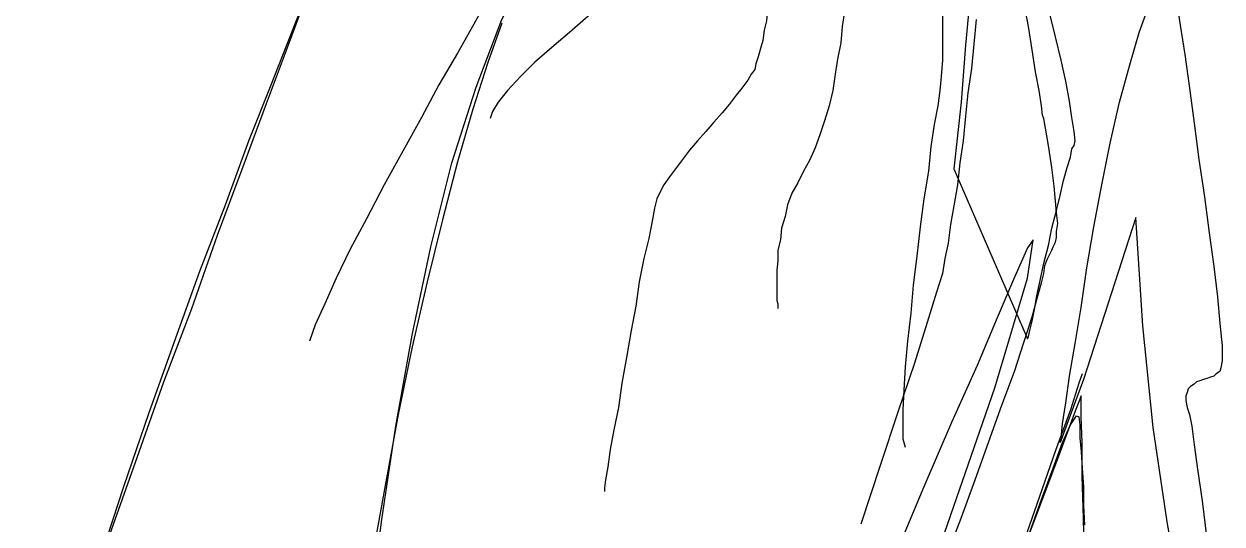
# Model space of a CAD drawing. Extents: x 137.56 to 138.39, y 55.88 to 57.64.
# Drawn here: x 137.7079 to 138.099, y 56.622 to 56.7852 of the extents above; entities that cross this region are included whole.
import ezdxf

# ---------------------------------------------------------------- set-up
doc = ezdxf.new("R2010")
doc.units = 0
doc.layers.get('0').update_dxf_attribs({"linetype": 'CONTINUOUS'})

msp = doc.modelspace()

# ---------------------------------------------------------------- linework, layer by layer
at = {"linetype": 'CONTINUOUS'}
for points in [[(138.00315, 56.83653), (138.00315, 56.83616), (138.00315, 56.83426), (138.00354, 56.83198), (138.00429, 56.82816), (138.00468, 56.82399), (138.00505, 56.81942), (138.00581, 56.81448), (138.00619, 56.80877), (138.00695, 56.80305), (138.00734, 56.79697), (138.00772, 56.79088), (138.00772, 56.7848), (138.00772, 56.7787), (138.00772, 56.77337), (138.00734, 56.76806), (138.00695, 56.76349)], [(137.70788, 56.52987), (137.71092, 56.54205), (137.71588, 56.55765), (137.72158, 56.57629), (137.72882, 56.59723), (137.73642, 56.62005), (137.74479, 56.64365), (137.75354, 56.66836), (137.76267, 56.69233), (137.77104, 56.7163), (137.77942, 56.73875), (137.78702, 56.7593), (137.79388, 56.77757), (137.79959, 56.79278), (137.80415, 56.8042), (137.80682, 56.81181), (137.80796, 56.81409)], [(137.92438, 56.81332), (137.92362, 56.81295), (137.92172, 56.81142), (137.9183, 56.80915), (137.91411, 56.80572), (137.90917, 56.80191), (137.90384, 56.79735), (137.89813, 56.79278), (137.89204, 56.78784), (137.88596, 56.78251), (137.88025, 56.77757), (137.87455, 56.77262), (137.86998, 56.76806), (137.86579, 56.76349), (137.86275, 56.75969), (137.86085, 56.75663), (137.86008, 56.75435)], [(137.97651, 56.81105), (137.97651, 56.80762), (137.97651, 56.80344), (137.97614, 56.79887), (137.97614, 56.79431), (137.97576, 56.78937), (137.975, 56.78441), (137.97461, 56.77909), (137.97347, 56.77376), (137.97271, 56.76881), (137.97196, 56.76349), (137.9708, 56.75853), (137.96929, 56.75359), (137.96776, 56.74902), (137.96624, 56.74485), (137.96434, 56.74065), (137.96243, 56.73722)], [(137.86922, 56.81028), (137.86845, 56.80915), (137.86655, 56.80611), (137.86351, 56.8004), (137.85932, 56.79354), (137.85475, 56.78517), (137.84942, 56.77566), (137.84334, 56.76539), (137.83764, 56.75473), (137.83154, 56.74369), (137.82546, 56.73267), (137.81976, 56.72164), (137.81443, 56.71174), (137.80986, 56.70223), (137.80606, 56.69386), (137.803, 56.687), (137.8011, 56.68168)], [(137.9533, 56.80915), (137.95293, 56.80877), (137.95293, 56.80762), (137.95293, 56.80611), (137.95255, 56.8042), (137.95216, 56.80191), (137.95216, 56.79887), (137.9514, 56.79621), (137.95102, 56.79278), (137.95065, 56.78974), (137.95026, 56.78631), (137.9495, 56.78327), (137.94912, 56.77984), (137.94836, 56.77719), (137.94759, 56.77453), (137.94683, 56.77223), (137.94646, 56.77033)], [(137.80682, 56.43931), (137.80719, 56.44464), (137.80796, 56.45491), (137.80909, 56.47014), (137.81023, 56.48916), (137.81213, 56.51199), (137.81443, 56.5371), (137.81747, 56.56449), (137.82089, 56.5938), (137.8247, 56.62348), (137.82927, 56.65392), (137.8346, 56.68359), (137.84068, 56.7125), (137.84752, 56.73989), (137.85552, 56.76463), (137.86389, 56.7867), (137.8734, 56.80534)], [(137.73299, 56.6113), (137.7406, 56.63451), (137.7486, 56.6581), (137.75697, 56.68129), (137.76534, 56.7045), (137.77371, 56.7262), (137.78132, 56.74712), (137.78855, 56.76539), (137.79502, 56.78174), (137.80035, 56.79544)], [(138.01685, 56.79468), (138.01532, 56.77833), (138.01381, 56.75969), (138.01152, 56.73799), (138.03549, 56.68243)], [(138.04083, 56.75435), (138.04044, 56.75549), (138.04006, 56.75853), (138.0393, 56.76349), (138.03816, 56.76957), (138.03702, 56.7768), (138.03587, 56.78441), (138.03436, 56.79241)], [(138.04614, 56.64859), (138.04653, 56.65012), (138.04691, 56.65467), (138.04806, 56.66153), (138.0492, 56.67026), (138.0511, 56.68092), (138.053, 56.6927), (138.0549, 56.70564), (138.05718, 56.71897), (138.05984, 56.73267), (138.06251, 56.74636), (138.06555, 56.75969), (138.06898, 56.77186), (138.07202, 56.78251), (138.07545, 56.79202)], [(138.08419, 56.79278), (138.08534, 56.7848), (138.08686, 56.77527), (138.08838, 56.76425), (138.08991, 56.75283), (138.09142, 56.74104), (138.09333, 56.72885), (138.09485, 56.71707), (138.09638, 56.70603), (138.09752, 56.69613), (138.09828, 56.68739), (138.09903, 56.68016), (138.09903, 56.67521), (138.09866, 56.67292), (138.09828, 56.67179), (138.09713, 56.67102), (138.09638, 56.67026), (138.09523, 56.66988), (138.09409, 56.66949), (138.09295, 56.66912), (138.09181, 56.66875), (138.09066, 56.66836), (138.08991, 56.66759), (138.08876, 56.66684), (138.08801, 56.66608), (138.08762, 56.66494), (138.08725, 56.66379), (138.08725, 56.66229), (138.08762, 56.66), (138.08838, 56.65772), (138.08915, 56.65392), (138.08991, 56.64783), (138.09105, 56.63983), (138.09256, 56.62956), (138.09409, 56.61701)], [(138.03549, 56.68243), (138.03587, 56.6832), (138.03626, 56.6851), (138.03702, 56.68815), (138.03777, 56.69196), (138.03853, 56.69652), (138.03967, 56.70146), (138.04083, 56.70717), (138.04234, 56.71288), (138.04349, 56.71858), (138.045, 56.7243), (138.04614, 56.72924), (138.04729, 56.73418), (138.04843, 56.73838), (138.04957, 56.74179), (138.04996, 56.74446), (138.05071, 56.74559), (138.0511, 56.74712), (138.05071, 56.75016), (138.04996, 56.75473), (138.0492, 56.76006), (138.04806, 56.76653), (138.04653, 56.77337), (138.04463, 56.78099), (138.04273, 56.78898)], [(137.86389, 56.78556), (137.85932, 56.77262), (137.85438, 56.75739), (137.84942, 56.74028), (137.84448, 56.72125), (137.83954, 56.70109), (137.8346, 56.67978), (137.83003, 56.65772), (137.82584, 56.63451), (137.82166, 56.61168)], [(138.01875, 56.7867), (138.01799, 56.7787), (138.01723, 56.77072), (138.01609, 56.76273), (138.01532, 56.75512), (138.01456, 56.74712), (138.01342, 56.73989), (138.01266, 56.73267), (138.01152, 56.72581), (138.01038, 56.71973), (138.00962, 56.71364), (138.00848, 56.7087), (138.00772, 56.70374), (138.00581, 56.69766), (138.00278, 56.68776), (137.99858, 56.67445), (137.99325, 56.65886), (137.98755, 56.64136), (137.98108, 56.62195)], [(137.94646, 56.77033), (137.94532, 56.76881), (137.94418, 56.7669), (137.94228, 56.76425), (137.94036, 56.76196), (137.93809, 56.75892), (137.93581, 56.75626), (137.93314, 56.75322), (137.93048, 56.75016), (137.92781, 56.74712), (137.92515, 56.74408), (137.92287, 56.74104), (137.92058, 56.73799), (137.91868, 56.73532), (137.91678, 56.73267), (137.91564, 56.73038), (137.9145, 56.7281)], [(138.00695, 56.76349), (138.00619, 56.75853), (138.00505, 56.75245), (138.00391, 56.74522), (138.00315, 56.73722), (138.00162, 56.7281), (138.00048, 56.71897), (137.99935, 56.70946), (137.99821, 56.69994), (137.99744, 56.6908), (137.99631, 56.68168), (137.99554, 56.67331), (137.99517, 56.66569), (137.99478, 56.65924), (137.99478, 56.65353), (137.99478, 56.64973), (137.99554, 56.64706)], [(138.00885, 56.61091), (138.01381, 56.62385), (138.01838, 56.63642), (138.02293, 56.64896), (138.02712, 56.66076), (138.0313, 56.67179), (138.03436, 56.68129), (138.03702, 56.68966), (138.03892, 56.69652), (138.04006, 56.7007), (138.04083, 56.70374), (138.0412, 56.70641), (138.04196, 56.70831), (138.04273, 56.70984), (138.04349, 56.71136), (138.04387, 56.7125), (138.04463, 56.71401), (138.045, 56.71554), (138.045, 56.71744), (138.04539, 56.72011), (138.045, 56.72354), (138.04463, 56.72734), (138.04424, 56.73228), (138.04349, 56.73838), (138.04234, 56.74559), (138.04083, 56.75435)], [(137.96243, 56.73722), (137.96053, 56.73342), (137.95863, 56.73001), (137.95712, 56.7262), (137.95635, 56.72238), (137.9552, 56.71858), (137.95483, 56.71478), (137.95406, 56.71136), (137.95406, 56.70793), (137.95369, 56.70489), (137.95369, 56.70184), (137.95369, 56.69917), (137.95369, 56.6969), (137.95369, 56.695), (137.95406, 56.69386), (137.95406, 56.6927), (137.95406, 56.69233)], [(137.9145, 56.7281), (137.91374, 56.72505), (137.91297, 56.72087), (137.91184, 56.71517), (137.91031, 56.7087), (137.90878, 56.70109), (137.90764, 56.69309), (137.90613, 56.6851), (137.9046, 56.67635), (137.90307, 56.66798), (137.90194, 56.66), (137.90041, 56.65277), (137.89927, 56.6463), (137.89851, 56.64059), (137.89776, 56.63642), (137.89737, 56.63375), (137.89737, 56.63261)], [(138.08611, 56.59417), (138.08115, 56.62271), (138.07658, 56.65353), (138.07317, 56.68663), (138.07088, 56.72201), (138.05376, 56.66912), (138.04614, 56.64859)], [(138.00848, 56.61928), (138.02485, 56.66645), (138.03549, 56.70223), (138.0374, 56.71478), (138.03549, 56.71211)], [(138.03549, 56.71211), (138.03436, 56.70946), (138.03093, 56.70184), (138.0256, 56.68929), (138.01913, 56.67369), (138.01076, 56.65506), (138.00162, 56.63412), (137.99211, 56.6113)], [(138.05337, 56.67102), (138.05224, 56.66798), (138.04957, 56.65924), (138.04463, 56.64592), (138.03853, 56.62842), (138.0313, 56.6075), (138.02332, 56.5839), (138.01456, 56.55879), (138.00505, 56.53215), (137.99592, 56.50552), (137.9868, 56.47926), (137.97804, 56.45377), (137.96967, 56.43056), (137.96243, 56.40963), (137.95673, 56.39214), (137.95179, 56.37843), (137.94912, 56.37006)], [(138.05567, 56.56639), (138.05528, 56.57286), (138.05451, 56.59151), (138.05414, 56.60864), (138.05376, 56.62385), (138.05337, 56.63755), (138.05337, 56.64859), (138.053, 56.65696), (138.053, 56.6619), (138.053, 56.66379), (138.0511, 56.65886), (138.04614, 56.64555), (138.03816, 56.62424), (138.0275, 56.59607), (138.01532, 56.56259), (138.00162, 56.52493), (137.9868, 56.48383), (137.98413, 56.47622), (137.98413, 56.47622)], [(138.03587, 56.61815), (138.04006, 56.62995), (138.04387, 56.64022), (138.04691, 56.64859), (138.04957, 56.6543), (138.05147, 56.65734), (138.05224, 56.65696), (138.05261, 56.6543), (138.05261, 56.65012), (138.053, 56.64555), (138.05337, 56.64022), (138.05376, 56.63412), (138.05376, 56.62804), (138.05414, 56.62158)]]:
    msp.add_lwpolyline(points, dxfattribs=at)

doc.saveas('drawing.dxf')
